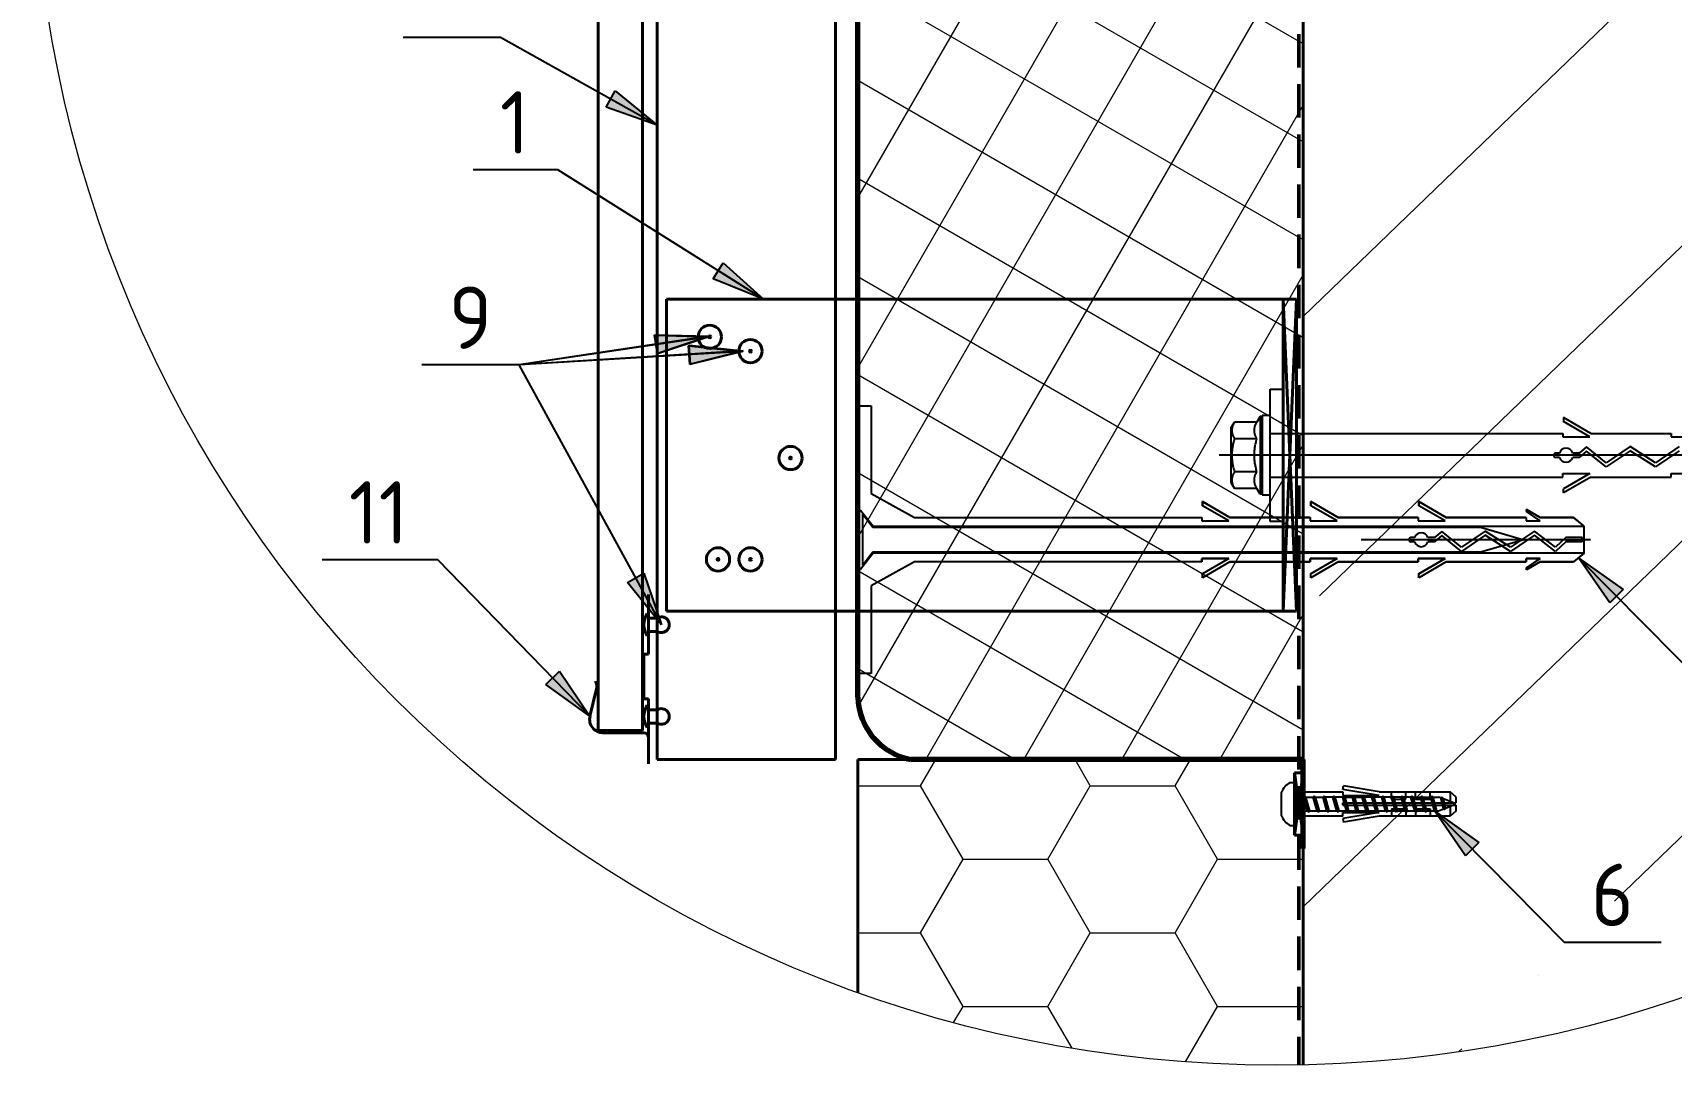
# Model space of a CAD drawing. Header units: millimetres. Extents: x -3689 to 2955806, y -724709 to -635850.
# Drawn here: x 2940518.4 to 2940886.1, y -719557.4 to -719325.7 of the extents above; entities that cross this region are included whole.
import ezdxf

# ---------------------------------------------------------------- set-up
doc = ezdxf.new("R2010")
doc.units = ezdxf.units.MM
doc.linetypes.add('DASHED2', pattern=[0.375, 0.25, -0.125])
for name, color, linetype, lineweight in [('_PP_Hatch', 9, 'Continuous', 9), ('_PP_Primary Line Continuous', 3, 'Continuous', 40), ('_Выноска', 7, 'Continuous', 15), ('гидроветрозащита', 10, 'Continuous', 70), ('Гидроизоляция монолита', 30, 'DASHED2', 50), ('Штрих Мин. Вата', 40, 'Continuous', 15)]:
    doc.layers.add(name, color=color, linetype=linetype, lineweight=lineweight)
doc.layers.add('S-METL', color=14, linetype='Continuous')
doc.styles.add('GOST-2.304_Type-B', font='')
doc.styles.get('GOST-2.304_Type-B').set_extended_font_data('GOST Common')

# ---------------------------------------------------------------- blocks, each defined once
blk = doc.blocks.new('шуруп 4х40')
at = {"color": 0}
for p, q in [((-1.13, 5.33), (0, 5.33)), ((0, -5.33), (0, 5.33)), ((-3.23, -2.91), (-3.23, 2.91)), ((0, 1.92), (0.08, 2)), ((0.79, -1.73), (0, 1.1)), ((1.1, -2), (0.08, 2)), ((0.08, 2), (0.39, 1.73)), ((1.36, -1.73), (0.39, 1.73)), ((2.26, 1.73), (0.39, 1.73)), ((2.26, 1.73), (2.52, 2)), ((3.23, -1.73), (2.26, 1.73)), ((3.54, -2), (2.52, 2)), ((2.52, 2), (2.83, 1.73)), ((3.8, -1.73), (2.83, 1.73)), ((2.83, 1.73), (4.66, 1.73)), ((4.66, 1.73), (4.92, 2)), ((5.63, -1.73), (4.66, 1.73)), ((5.94, -2), (4.92, 2)), ((4.92, 2), (5.23, 1.73)), ((6.2, -1.73), (5.23, 1.73)), ((5.23, 1.73), (7.09, 1.73)), ((7.09, 1.73), (7.35, 2)), ((8.06, -1.73), (7.09, 1.73)), ((8.37, -2), (7.35, 2)), ((7.35, 2), (7.66, 1.73)), ((8.63, -1.73), (7.66, 1.73)), ((9.53, 1.73), (7.66, 1.73)), ((9.53, 1.73), (9.78, 2)), ((10.5, -1.73), (9.53, 1.73)), ((10.81, -2), (9.78, 2)), ((9.78, 2), (10.09, 1.73)), ((11.06, -1.73), (10.09, 1.73)), ((11.96, 1.73), (10.09, 1.73)), ((11.96, 1.73), (12.22, 2)), ((12.93, -1.73), (11.96, 1.73)), ((13.24, -2), (12.22, 2)), ((12.22, 2), (12.53, 1.73)), ((13.5, -1.73), (12.53, 1.73)), ((12.53, 1.73), (14.36, 1.73)), ((14.36, 1.73), (14.62, 2)), ((15.33, -1.73), (14.36, 1.73)), ((15.64, -2), (14.62, 2)), ((14.62, 2), (14.93, 1.73)), ((15.9, -1.73), (14.93, 1.73)), ((14.93, 1.73), (16.79, 1.73)), ((16.79, 1.73), (17.05, 2)), ((17.77, -1.73), (16.79, 1.73)), ((18.08, -2), (17.05, 2)), ((17.05, 2), (17.36, 1.73)), ((18.33, -1.73), (17.36, 1.73)), ((19.19, 1.73), (17.36, 1.73)), ((19.19, 1.73), (19.45, 2)), ((20.17, -1.73), (19.19, 1.73)), ((20.48, -2), (19.45, 2)), ((19.45, 2), (19.76, 1.73)), ((20.73, -1.73), (19.76, 1.73)), ((21.63, 1.73), (19.76, 1.73)), ((21.63, 1.73), (21.89, 2)), ((22.6, -1.73), (21.63, 1.73)), ((22.91, -2), (21.89, 2)), ((21.89, 2), (22.2, 1.73)), ((23.17, -1.73), (22.2, 1.73)), ((24.03, 1.73), (22.2, 1.73)), ((24.03, 1.73), (24.29, 2)), ((25, -1.73), (24.03, 1.73)), ((25.31, -2), (24.29, 2)), ((24.29, 2), (24.6, 1.73)), ((25.57, -1.73), (24.6, 1.73)), ((26.46, 1.73), (24.6, 1.73)), ((26.46, 1.73), (26.72, 2)), ((27.43, -1.73), (26.46, 1.73)), ((27.74, -2), (26.72, 2)), ((26.72, 2), (27.03, 1.73)), ((28, -1.73), (27.03, 1.73)), ((28.86, 1.73), (27.03, 1.73)), ((28.86, 1.73), (29.12, 2)), ((29.83, -1.73), (28.86, 1.73)), ((30.14, -2), (29.12, 2)), ((29.12, 2), (29.43, 1.73)), ((30.4, -1.73), (29.43, 1.73)), ((29.43, 1.73), (31.26, 1.73)), ((31.26, 1.73), (31.52, 2)), ((32.23, -1.73), (31.26, 1.73)), ((32.54, -2), (31.52, 2)), ((31.52, 2), (31.83, 1.73)), ((32.8, -1.73), (31.83, 1.73)), ((31.83, 1.73), (33.76, 1.73)), ((33.76, 1.73), (34.02, 2)), ((34.73, -1.73), (33.76, 1.73)), ((35.04, -2), (34.02, 2)), ((34.02, 2), (34.33, 1.73)), ((35.3, -1.73), (34.33, 1.73)), ((34.33, 1.73), (35.67, 1.73)), ((36.25, 1.5), (35.67, 1.73)), ((36.52, 1.68), (36.25, 1.5)), ((36.95, -1.22), (36.25, 1.5)), ((37.25, -1.39), (36.52, 1.68)), ((36.91, 1.24), (36.52, 1.68)), ((37.44, -1.02), (36.91, 1.24)), ((40, 0), (36.91, 1.24)), ((37.44, -1.02), (40, 0)), ((0, -1.73), (0.79, -1.73)), ((0.79, -1.73), (1.1, -2)), ((1.36, -1.73), (1.1, -2)), ((1.36, -1.73), (3.23, -1.73)), ((3.23, -1.73), (3.54, -2)), ((3.8, -1.73), (3.54, -2)), ((3.8, -1.73), (5.63, -1.73)), ((5.63, -1.73), (5.94, -2)), ((6.2, -1.73), (5.94, -2)), ((6.2, -1.73), (8.06, -1.73)), ((8.06, -1.73), (8.37, -2)), ((8.63, -1.73), (8.37, -2)), ((8.63, -1.73), (10.5, -1.73)), ((10.5, -1.73), (10.81, -2)), ((11.06, -1.73), (10.81, -2)), ((11.06, -1.73), (12.93, -1.73)), ((12.93, -1.73), (13.24, -2)), ((13.5, -1.73), (13.24, -2)), ((13.5, -1.73), (15.33, -1.73)), ((15.33, -1.73), (15.64, -2)), ((15.9, -1.73), (15.64, -2)), ((15.9, -1.73), (17.77, -1.73)), ((17.77, -1.73), (18.08, -2)), ((18.33, -1.73), (18.08, -2)), ((18.33, -1.73), (20.17, -1.73)), ((20.17, -1.73), (20.48, -2)), ((20.73, -1.73), (20.48, -2)), ((20.73, -1.73), (22.6, -1.73)), ((22.6, -1.73), (22.91, -2)), ((23.17, -1.73), (22.91, -2)), ((23.17, -1.73), (25, -1.73)), ((25, -1.73), (25.31, -2)), ((25.57, -1.73), (25.31, -2)), ((25.57, -1.73), (27.43, -1.73)), ((27.43, -1.73), (27.74, -2)), ((28, -1.73), (27.74, -2)), ((28, -1.73), (29.83, -1.73)), ((29.83, -1.73), (30.14, -2)), ((30.4, -1.73), (30.14, -2)), ((30.4, -1.73), (32.23, -1.73)), ((32.23, -1.73), (32.54, -2)), ((32.8, -1.73), (32.54, -2)), ((32.8, -1.73), (34.73, -1.73)), ((34.73, -1.73), (35.04, -2)), ((35.3, -1.73), (35.04, -2)), ((35.3, -1.73), (35.67, -1.73)), ((35.67, -1.73), (36.95, -1.22)), ((36.95, -1.22), (37.25, -1.39)), ((37.25, -1.39), (37.44, -1.02)), ((-1.13, -5.33), (0, -5.33))]:
    blk.add_line(p, q, dxfattribs=at)
for centre, start, end in [((1.84, 0.64), 122.3235, 155.8642), ((1.84, -0.64), 204.1358, 237.6765)]:
    blk.add_arc(centre, 5.56, start, end, dxfattribs=at)
blk = doc.blocks.new('дюбель 6х40')
for p, q in [((11.98, 3.63), (12.13, 4.52)), ((21, 3), (12.13, 4.52)), ((0, 3), (12, 3)), ((0, -3), (0, 3)), ((21, 2.11), (11.98, 3.63)), ((12, 3), (12, 2.1)), ((12, 2.1), (21, 2.1)), ((12, 0.3), (40, 0.3)), ((12, -0.3), (12, 0.3)), ((21, 3), (38.61, 3)), ((24.01, 1.2), (24.01, 3)), ((24.01, 1.2), (27.61, 1.2)), ((27.61, 1.2), (27.61, 3)), ((30.01, 1.2), (30.01, 3)), ((30.01, 1.2), (33.61, 1.2)), ((33.61, 1.2), (33.61, 3)), ((38.61, 3), (38.61, 0.3)), ((40, 1.8), (38.61, 3)), ((40, 1.8), (40, 0.3)), ((12, -3), (0, -3)), ((21, -2.11), (11.98, -3.63)), ((11.98, -3.63), (12.13, -4.52)), ((12, -0.3), (40, -0.3)), ((12, -2.1), (21, -2.1)), ((12, -3), (12, -2.1)), ((21, -3), (12.13, -4.52)), ((38.61, -3), (21, -3)), ((24.01, -1.2), (27.61, -1.2)), ((24.01, -1.2), (24.01, -3)), ((27.61, -1.2), (27.61, -3)), ((30.01, -1.2), (33.61, -1.2)), ((30.01, -1.2), (30.01, -3)), ((33.61, -1.2), (33.61, -3)), ((38.61, -0.3), (38.61, -3)), ((40, -1.8), (38.61, -3)), ((40, -0.3), (40, -1.8))]:
    blk.add_line(p, q)
blk = doc.blocks.new('*U410')
for name in ['шуруп 4х40', 'дюбель 6х40']:
    blk.add_blockref(name, (0, 0))

msp = doc.modelspace()

# ---------------------------------------------------------------- hatches: boundary and pattern name
for points in [[(2940658.57, -719346.47), (2940647.07, -719342.46), (2940649.13, -719338.77)], [(2940682.42, -719385.54), (2940671.14, -719380.93), (2940673.39, -719377.35)], [(2940670.15, -719393.94), (2940658.59, -719397.79), (2940657.97, -719393.61)], [(2940670.24, -719393.8), (2940658.69, -719397.69), (2940658.06, -719393.51)], [(2940677.73, -719397.23), (2940665.91, -719400.19), (2940665.61, -719395.97)], [(2940677.83, -719397.1), (2940666.02, -719400.09), (2940665.71, -719395.87)], [(2940865.42, -719443.62), (2940875.36, -719450.67), (2940872.35, -719453.64)], [(2940659.51, -719458.57), (2940651.88, -719449.06), (2940655.59, -719447.03)], [(2940643.47, -719479.09), (2940633.59, -719471.96), (2940636.63, -719469.01)], [(2940833.05, -719500.37), (2940842.99, -719507.42), (2940839.98, -719510.39)]]:
    msp.add_hatch(color=256).paths.add_polyline_path(points, flags=0)

# ---------------------------------------------------------------- linework, layer by layer
for p, q in [((2940623.36, -719326.79), (2940601.56, -719326.79)), ((2940658.57, -719346.47), (2940623.36, -719326.79)), ((2940647.07, -719342.46), (2940649.13, -719338.77)), ((2940649.13, -719338.77), (2940658.57, -719346.47)), ((2940658.57, -719346.47), (2940647.07, -719342.46)), ((2940636.25, -719356.46), (2940617.25, -719356.46)), ((2940682.42, -719385.54), (2940636.25, -719356.46)), ((2940671.14, -719380.93), (2940673.39, -719377.35)), ((2940673.39, -719377.35), (2940682.42, -719385.54)), ((2940682.42, -719385.54), (2940671.14, -719380.93)), ((2940670.24, -719393.8), (2940627.55, -719400.27)), ((2940670.15, -719393.94), (2940627.55, -719400.27)), ((2940658.59, -719397.79), (2940657.97, -719393.61)), ((2940657.97, -719393.61), (2940670.15, -719393.94)), ((2940658.69, -719397.69), (2940658.06, -719393.51)), ((2940658.06, -719393.51), (2940670.24, -719393.8)), ((2940670.15, -719393.94), (2940658.59, -719397.79)), ((2940670.24, -719393.8), (2940658.69, -719397.69)), ((2940677.83, -719397.1), (2940627.55, -719400.27)), ((2940677.73, -719397.23), (2940627.55, -719400.27)), ((2940665.91, -719400.19), (2940665.61, -719395.97)), ((2940665.61, -719395.97), (2940677.73, -719397.23)), ((2940666.02, -719400.09), (2940665.71, -719395.87)), ((2940665.71, -719395.87), (2940677.83, -719397.1)), ((2940677.73, -719397.23), (2940665.91, -719400.19)), ((2940677.83, -719397.1), (2940666.02, -719400.09)), ((2940627.55, -719400.27), (2940605.75, -719400.27)), ((2940659.51, -719458.57), (2940627.55, -719400.27)), ((2940704.71, -719445.18), (2940704.71, -719433.78)), ((2940704.71, -719433.78), (2940704.71, -719433.78)), ((2940704.71, -719433.78), (2940704.71, -719433.78)), ((2940704.71, -719433.78), (2940706.94, -719436.68)), ((2940706.94, -719436.68), (2940706.94, -719436.68)), ((2940706.94, -719436.68), (2940843.33, -719436.68)), ((2940843.33, -719436.68), (2940853.04, -719439.48)), ((2940853.04, -719439.48), (2940843.33, -719442.28)), ((2940706.94, -719442.28), (2940704.71, -719445.18)), ((2940843.33, -719442.28), (2940706.94, -719442.28)), ((2940609.34, -719443.97), (2940583.34, -719443.97)), ((2940643.47, -719479.09), (2940609.34, -719443.97)), ((2940704.71, -719445.18), (2940704.71, -719445.18)), ((2940704.71, -719445.18), (2940704.71, -719445.18)), ((2940704.71, -719445.18), (2940704.71, -719445.18)), ((2940865.42, -719443.62), (2940894.48, -719473.03)), ((2940865.42, -719443.62), (2940875.36, -719450.67)), ((2940872.35, -719453.64), (2940865.42, -719443.62)), ((2940651.88, -719449.06), (2940655.59, -719447.03)), ((2940659.51, -719458.57), (2940651.88, -719449.06)), ((2940655.59, -719447.03), (2940659.51, -719458.57)), ((2940875.36, -719450.67), (2940872.35, -719453.64)), ((2940633.59, -719471.96), (2940636.63, -719469.01)), ((2940643.47, -719479.09), (2940633.59, -719471.96)), ((2940636.63, -719469.01), (2940643.47, -719479.09)), ((2940833.05, -719500.37), (2940862.1, -719529.78)), ((2940833.05, -719500.37), (2940842.99, -719507.42)), ((2940839.98, -719510.39), (2940833.05, -719500.37)), ((2940842.99, -719507.42), (2940839.98, -719510.39)), ((2940862.1, -719529.78), (2940883.9, -719529.78))]:
    msp.add_line(p, q)
at = {"color": 9, "ltscale": 5}
for p, q in [((2940796.1, -719405.68), (2940799.07, -719405.68)), ((2940796.1, -719435.39), (2940796.1, -719405.68)), ((2940799.07, -719405.68), (2940799.07, -719435.39)), ((2940787.41, -719414.29), (2940788.1, -719413.1)), ((2940793.16, -719413.1), (2940788.1, -719413.1)), ((2940793.85, -719411.81), (2940793.16, -719413.1)), ((2940793.85, -719411.81), (2940793.85, -719429.26)), ((2940787.41, -719426.78), (2940787.41, -719414.29)), ((2940793.16, -719416.82), (2940788.1, -719416.82)), ((2940793.16, -719424.25), (2940788.1, -719424.25)), ((2940787.41, -719426.78), (2940788.1, -719427.97)), ((2940793.16, -719427.97), (2940788.1, -719427.97)), ((2940793.85, -719429.26), (2940793.16, -719427.97)), ((2940799.07, -719435.39), (2940796.1, -719435.39))]:
    msp.add_line(p, q, dxfattribs=at)
at = {"color": 1}
for p, q in [((2940703.57, -719469.48), (2940703.57, -719409.48)), ((2940703.57, -719409.48), (2940706.57, -719409.48)), ((2940706.57, -719409.48), (2940706.57, -719429.11)), ((2940706.57, -719429.11), (2940716.29, -719434.48)), ((2940780.98, -719431.87), (2940780.98, -719430.95)), ((2940780.98, -719430.95), (2940787.1, -719434.48)), ((2940786.89, -719435.27), (2940780.98, -719431.86)), ((2940805.24, -719431.86), (2940805.24, -719430.95)), ((2940805.24, -719430.95), (2940811.36, -719434.48)), ((2940811.15, -719435.27), (2940805.24, -719431.86)), ((2940835.62, -719434.48), (2940829.5, -719430.95)), ((2940829.5, -719430.95), (2940829.5, -719431.87)), ((2940829.5, -719431.86), (2940829.5, -719430.95)), ((2940829.5, -719430.95), (2940835.62, -719434.48)), ((2940835.41, -719435.27), (2940829.5, -719431.86)), ((2940835.41, -719435.27), (2940829.5, -719431.86)), ((2940703.57, -719446.14), (2940703.57, -719432.83)), ((2940703.57, -719432.83), (2940704.21, -719432.83)), ((2940704.21, -719432.83), (2940704.21, -719432.83)), ((2940704.21, -719432.83), (2940707, -719436.48)), ((2940716.29, -719434.48), (2940780.82, -719434.48)), ((2940780.82, -719434.48), (2940780.82, -719435.27)), ((2940780.82, -719435.27), (2940786.89, -719435.27)), ((2940787.1, -719434.48), (2940805.08, -719434.48)), ((2940805.08, -719434.48), (2940805.08, -719435.27)), ((2940805.08, -719435.27), (2940811.15, -719435.27)), ((2940811.36, -719434.48), (2940829.34, -719434.48)), ((2940816.57, -719434.48), (2940829.34, -719434.48)), ((2940829.34, -719434.48), (2940829.34, -719435.27)), ((2940829.34, -719434.48), (2940829.34, -719435.27)), ((2940829.34, -719435.27), (2940835.41, -719435.27)), ((2940829.34, -719435.27), (2940835.41, -719435.27)), ((2940853.6, -719434.48), (2940835.62, -719434.48)), ((2940835.62, -719434.48), (2940853.6, -719434.48)), ((2940835.62, -719434.48), (2940853.6, -719434.48)), ((2940853.6, -719434.48), (2940853.6, -719435.27)), ((2940853.6, -719434.48), (2940853.6, -719435.27)), ((2940853.6, -719435.27), (2940856.74, -719435.27)), ((2940853.6, -719435.27), (2940856.74, -719435.27)), ((2940856.74, -719434.48), (2940853.68, -719432.72)), ((2940853.68, -719432.72), (2940853.68, -719433.18)), ((2940853.68, -719433.18), (2940853.68, -719432.72)), ((2940853.68, -719432.72), (2940856.74, -719434.48)), ((2940856.74, -719435.27), (2940853.68, -719433.17)), ((2940856.74, -719435.27), (2940853.68, -719433.18)), ((2940864.22, -719434.48), (2940856.74, -719434.48)), ((2940856.74, -719434.48), (2940864.22, -719434.48)), ((2940866.57, -719436.45), (2940864.22, -719434.48)), ((2940864.22, -719434.48), (2940866.51, -719436.48)), ((2940707, -719436.48), (2940866.51, -719436.48)), ((2940868.01, -719439.48), (2940816.57, -719439.48)), ((2940828.53, -719439.01), (2940827.71, -719439.01)), ((2940833.01, -719439.01), (2940831.53, -719439.01)), ((2940834.64, -719437.63), (2940833.01, -719439.01)), ((2940834.64, -719438.56), (2940833.01, -719439.96)), ((2940839.05, -719441.18), (2940834.64, -719437.63)), ((2940839.05, -719442.11), (2940834.64, -719438.56)), ((2940844.4, -719437.56), (2940839.05, -719441.18)), ((2940844.4, -719438.49), (2940839.05, -719442.11)), ((2940850.09, -719441.18), (2940844.4, -719437.56)), ((2940850.09, -719442.11), (2940844.4, -719438.49)), ((2940855.44, -719437.56), (2940850.09, -719441.18)), ((2940855.44, -719438.49), (2940850.09, -719442.11)), ((2940860.16, -719441.18), (2940855.44, -719437.56)), ((2940860.16, -719442.11), (2940855.44, -719438.49)), ((2940862.5, -719439.03), (2940860.16, -719441.18)), ((2940866.18, -719439.03), (2940862.5, -719439.03)), ((2940866.18, -719439.96), (2940866.18, -719439.03)), ((2940866.51, -719436.48), (2940866.51, -719442.48)), ((2940866.57, -719442.44), (2940866.57, -719436.53)), ((2940707, -719442.48), (2940704.21, -719446.14)), ((2940866.51, -719442.48), (2940707, -719442.48)), ((2940828.53, -719439.96), (2940827.71, -719439.96)), ((2940833.01, -719439.96), (2940831.53, -719439.96)), ((2940833.01, -719439.96), (2940832.06, -719439.96)), ((2940862.5, -719439.96), (2940860.16, -719442.11)), ((2940866.18, -719439.96), (2940862.5, -719439.96)), ((2940866.51, -719442.48), (2940864.22, -719444.48)), ((2940866.57, -719442.52), (2940864.22, -719444.48)), ((2940704.21, -719446.14), (2940703.57, -719446.14)), ((2940704.21, -719446.14), (2940704.21, -719446.14)), ((2940716.29, -719444.48), (2940706.57, -719449.86)), ((2940780.82, -719444.48), (2940716.29, -719444.48)), ((2940780.82, -719444.48), (2940780.82, -719443.7)), ((2940780.82, -719443.7), (2940786.89, -719443.7)), ((2940786.89, -719443.7), (2940780.82, -719443.7)), ((2940780.82, -719443.7), (2940780.82, -719444.48)), ((2940786.89, -719443.7), (2940780.98, -719447.11)), ((2940780.98, -719447.1), (2940786.89, -719443.7)), ((2940787.1, -719444.48), (2940780.98, -719448.02)), ((2940787.1, -719444.48), (2940780.98, -719448.02)), ((2940805.08, -719444.48), (2940787.1, -719444.48)), ((2940811.15, -719443.7), (2940805.08, -719443.7)), ((2940805.08, -719443.7), (2940805.08, -719444.48)), ((2940805.24, -719447.1), (2940811.15, -719443.7)), ((2940811.36, -719444.48), (2940805.24, -719448.02)), ((2940829.34, -719444.48), (2940811.36, -719444.48)), ((2940816.57, -719444.48), (2940829.34, -719444.48)), ((2940829.34, -719444.48), (2940829.34, -719443.7)), ((2940829.34, -719443.7), (2940835.41, -719443.7)), ((2940835.41, -719443.7), (2940829.34, -719443.7)), ((2940829.34, -719443.7), (2940829.34, -719444.48)), ((2940835.41, -719443.7), (2940829.5, -719447.11)), ((2940829.5, -719447.11), (2940835.41, -719443.7)), ((2940835.62, -719444.48), (2940829.5, -719448.02)), ((2940835.62, -719444.48), (2940829.5, -719448.02)), ((2940835.62, -719444.48), (2940853.6, -719444.48)), ((2940853.6, -719444.48), (2940835.62, -719444.48)), ((2940853.6, -719444.48), (2940853.6, -719443.7)), ((2940853.6, -719443.7), (2940856.74, -719443.7)), ((2940856.74, -719443.7), (2940853.6, -719443.7)), ((2940853.6, -719443.7), (2940853.6, -719444.48)), ((2940856.74, -719443.7), (2940853.68, -719445.8)), ((2940853.68, -719445.79), (2940856.74, -719443.7)), ((2940856.74, -719444.48), (2940853.68, -719446.25)), ((2940856.74, -719444.48), (2940853.68, -719446.25)), ((2940853.68, -719446.25), (2940853.68, -719445.79)), ((2940853.68, -719446.25), (2940853.68, -719445.79)), ((2940856.74, -719444.48), (2940864.22, -719444.48)), ((2940864.22, -719444.48), (2940856.74, -719444.48)), ((2940706.57, -719449.86), (2940706.57, -719469.48)), ((2940780.98, -719448.02), (2940780.98, -719447.1)), ((2940780.98, -719448.02), (2940780.98, -719447.1)), ((2940805.24, -719448.02), (2940805.24, -719447.1)), ((2940829.5, -719448.02), (2940829.5, -719447.1)), ((2940829.5, -719448.02), (2940829.5, -719447.11)), ((2940706.57, -719469.48), (2940703.57, -719469.48))]:
    msp.add_line(p, q, dxfattribs=at)
at = {"color": 9}
for p, q in [((2940794.34, -719411.81), (2940793.85, -719411.81)), ((2940794.34, -719429.26), (2940793.85, -719429.26))]:
    msp.add_line(p, q, dxfattribs=at)
at = {"color": 9, "ltscale": 7}
for p, q in [((2940796.1, -719411.62), (2940794.34, -719411.62)), ((2940794.34, -719411.62), (2940794.34, -719429.45)), ((2940796.1, -719429.45), (2940796.1, -719411.62)), ((2940868.12, -719415.62), (2940862, -719412.09)), ((2940862, -719412.09), (2940862, -719413.01)), ((2940867.91, -719416.41), (2940862, -719413)), ((2940796.1, -719415.62), (2940861.84, -719415.62)), ((2940861.84, -719415.62), (2940861.84, -719416.41)), ((2940861.84, -719416.41), (2940867.91, -719416.41)), ((2940868.12, -719415.62), (2940886.1, -719415.62)), ((2940868.12, -719415.62), (2940886.1, -719415.62)), ((2940886.1, -719415.62), (2940886.1, -719416.41)), ((2940886.1, -719416.41), (2940889.24, -719416.41)), ((2940861.03, -719420.06), (2940860.21, -719420.06)), ((2940861.03, -719421.01), (2940860.21, -719421.01)), ((2940865.51, -719420.06), (2940864.03, -719420.06)), ((2940865.51, -719421.01), (2940864.03, -719421.01)), ((2940865.51, -719421.01), (2940864.56, -719421.01)), ((2940867.14, -719418.68), (2940865.51, -719420.06)), ((2940867.14, -719419.61), (2940865.51, -719421.01)), ((2940871.55, -719422.23), (2940867.14, -719418.68)), ((2940871.55, -719423.16), (2940867.14, -719419.61)), ((2940876.9, -719418.61), (2940871.55, -719422.23)), ((2940876.9, -719419.54), (2940871.55, -719423.16)), ((2940882.59, -719422.23), (2940876.9, -719418.61)), ((2940882.59, -719423.16), (2940876.9, -719419.54)), ((2940887.94, -719418.61), (2940882.59, -719422.23)), ((2940887.94, -719419.54), (2940882.59, -719423.16)), ((2940861.84, -719425.45), (2940861.84, -719424.66)), ((2940861.84, -719424.66), (2940867.91, -719424.66)), ((2940867.91, -719424.66), (2940862, -719428.07)), ((2940886.1, -719425.45), (2940886.1, -719424.66)), ((2940886.1, -719424.66), (2940889.24, -719424.66)), ((2940796.1, -719425.45), (2940861.84, -719425.45)), ((2940868.12, -719425.45), (2940862, -719428.98)), ((2940862, -719428.98), (2940862, -719428.06)), ((2940868.12, -719425.45), (2940886.1, -719425.45)), ((2940787.1, -719434.48), (2940780.98, -719430.95)), ((2940780.98, -719430.95), (2940780.98, -719431.87)), ((2940794.34, -719429.45), (2940796.1, -719429.45)), ((2940811.36, -719434.48), (2940805.24, -719430.95)), ((2940805.24, -719430.95), (2940805.24, -719431.87)), ((2940811.15, -719435.27), (2940805.24, -719431.86)), ((2940787.1, -719434.48), (2940805.08, -719434.48)), ((2940805.08, -719434.48), (2940787.1, -719434.48)), ((2940805.08, -719434.48), (2940805.08, -719435.27)), ((2940805.08, -719435.27), (2940811.15, -719435.27)), ((2940811.36, -719434.48), (2940829.34, -719434.48)), ((2940829.34, -719434.48), (2940811.36, -719434.48)), ((2940787.1, -719444.48), (2940805.08, -719444.48)), ((2940805.08, -719444.48), (2940805.08, -719443.7)), ((2940805.08, -719443.7), (2940811.15, -719443.7)), ((2940811.15, -719443.7), (2940805.24, -719447.11)), ((2940811.36, -719444.48), (2940805.24, -719448.02)), ((2940811.36, -719444.48), (2940829.34, -719444.48)), ((2940805.24, -719448.02), (2940805.24, -719447.1))]:
    msp.add_line(p, q, dxfattribs=at)
at = {"color": 9, "ltscale": 3}
msp.add_line((2940794.34, -719411.81), (2940794.34, -719429.26), dxfattribs=at)
at = {"color": 9, "ltscale": 10}
msp.add_line((2940900.51, -719420.54), (2940784.71, -719420.54), dxfattribs=at)
at = {"color": 9, "ltscale": 7}
for centre, radius, start, end in [((2940860.21, -719420.54), 0.471, 90, 270), ((2940862.53, -719420.54), 1.57, 17.4576, 162.5424), ((2940862.53, -719420.54), 1.57, 197.4576, 342.5424)]:
    msp.add_arc(centre, radius, start, end, dxfattribs=at)
at = {"color": 1}
for centre, radius, start, end in [((2940827.71, -719439.48), 0.471, 90, 270), ((2940830.03, -719439.48), 1.57, 17.4576, 162.5424), ((2940830.03, -719439.48), 1.57, 197.4576, 342.5424)]:
    msp.add_arc(centre, radius, start, end, dxfattribs=at)
at = {"color": 9, "ltscale": 5}
for points in [[(2940788.1, -719413.1), (2940787.02, -719414.96), (2940788.1, -719416.82)], [(2940793.16, -719416.82), (2940792.09, -719414.96), (2940793.16, -719413.1)], [(2940788.1, -719416.82), (2940787.02, -719420.54), (2940788.1, -719424.25)], [(2940793.16, -719424.25), (2940792.09, -719420.54), (2940793.16, -719416.82)], [(2940788.1, -719424.25), (2940787.02, -719426.11), (2940788.1, -719427.97)], [(2940793.16, -719427.97), (2940792.09, -719426.11), (2940793.16, -719424.25)]]:
    msp.add_rational_spline(points, [1.31624349047, 1.51986706708, 1.31624349047], degree=2, dxfattribs=at)
at = {"layer": '_PP_Hatch', "ltscale": 10}
msp.add_line((2940803.57, -719224.79), (2940803.57, -719557.34), dxfattribs=at)
at = {"layer": '_PP_Hatch', "linetype": 'Continuous', "ltscale": 10}
for p, q in [((2940803.57, -719389.41), (2940953.57, -719244.56)), ((2940803.57, -719364.79), (2940803.57, -719314.79)), ((2940807.22, -719452.1), (2940892.86, -719369.4)), ((2940803.57, -719521.83), (2940953.57, -719376.97)), ((2940803.57, -719454.79), (2940803.57, -719404.79)), ((2940873.38, -719520.62), (2940953.57, -719443.18)), ((2940856.25, -719537.16), (2940856.25, -719537.16)), ((2940838.39, -719554.41), (2940839.12, -719553.7))]:
    msp.add_line(p, q, dxfattribs=at)
at = {"layer": '_PP_Primary Line Continuous', "ltscale": 10}
for p, q in [((2940803.57, -719488.79), (2940803.57, -719174.79)), ((2940703.57, -719184.79), (2940703.57, -719474.79)), ((2940803.57, -719224.79), (2940803.57, -719557.34)), ((2940703.57, -719524.79), (2940703.57, -719488.79)), ((2940715.52, -719488.79), (2940803.57, -719488.79)), ((2940715.52, -719488.79), (2940803.57, -719488.79)), ((2940803.57, -719488.79), (2940803.57, -719488.79)), ((2940703.57, -719541.09), (2940703.57, -719524.79))]:
    msp.add_line(p, q, dxfattribs=at)
at = {"layer": '_PP_Primary Line Continuous', "color": 217, "true_color": 0x93278f}
for p, q in [((2940658.57, -719488.79), (2940658.57, -719175.79)), ((2940698.57, -719175.79), (2940698.57, -719488.79)), ((2940698.57, -719488.79), (2940658.57, -719488.79))]:
    msp.add_line(p, q, dxfattribs=at)
at = {"layer": '_PP_Primary Line Continuous'}
for p, q in [((2940645.28, -719182.28), (2940645.28, -719482.28)), ((2940655.28, -719482.28), (2940655.28, -719182.28)), ((2940645.28, -719482.28), (2940655.28, -719482.28)), ((2940803.57, -719488.79), (2940703.57, -719488.79))]:
    msp.add_line(p, q, dxfattribs=at)
at = {"layer": '_PP_Primary Line Continuous', "color": 159, "true_color": 0x22346e}
for p, q in [((2940660.63, -719385.54), (2940802.07, -719385.54)), ((2940660.63, -719455.54), (2940660.63, -719385.54)), ((2940799.07, -719455.54), (2940799.07, -719385.54)), ((2940799.07, -719385.54), (2940802.07, -719385.54)), ((2940802.07, -719385.54), (2940799.07, -719455.54)), ((2940802.07, -719455.54), (2940799.07, -719385.54)), ((2940802.07, -719385.54), (2940802.07, -719455.54)), ((2940802.07, -719455.54), (2940660.63, -719455.54)), ((2940802.07, -719455.54), (2940799.07, -719455.54)), ((2940799.07, -719455.54), (2940802.07, -719455.54))]:
    msp.add_line(p, q, dxfattribs=at)
at = {"layer": '_PP_Primary Line Continuous', "color": 6}
for p, q in [((2940656.57, -719451.79), (2940656.57, -719465.2)), ((2940656.57, -719465.2), (2940655.57, -719465.2)), ((2940655.57, -719465.2), (2940655.57, -719475.2)), ((2940644.91, -719471.83), (2940644.7, -719471.24)), ((2940643.47, -719479.09), (2940644.96, -719472.96)), ((2940655.57, -719475.2), (2940656.57, -719475.2)), ((2940656.57, -719475.2), (2940656.57, -719489.79)), ((2940655.57, -719482.79), (2940646.39, -719482.79)), ((2940656.57, -719489.79), (2940656.57, -719483.79))]:
    msp.add_line(p, q, dxfattribs=at)
at = {"layer": '_PP_Primary Line Continuous', "color": 116, "true_color": 0x136734}
for p, q in [((2940656.32, -719456.07), (2940656.57, -719456.07)), ((2940656.57, -719456.07), (2940656.57, -719457.07)), ((2940656.57, -719457.07), (2940658.58, -719457.07)), ((2940656.57, -719461.07), (2940656.32, -719461.07)), ((2940658.58, -719460.07), (2940656.57, -719460.07)), ((2940656.57, -719460.07), (2940656.57, -719461.07)), ((2940656.32, -719476.65), (2940656.57, -719476.65)), ((2940656.57, -719476.65), (2940656.57, -719477.65)), ((2940656.57, -719477.65), (2940658.58, -719477.65)), ((2940656.57, -719481.65), (2940656.32, -719481.65)), ((2940658.58, -719480.65), (2940656.57, -719480.65)), ((2940656.57, -719480.65), (2940656.57, -719481.65)), ((2940803.57, -719491.79), (2940801.57, -719491.79)), ((2940801.57, -719491.79), (2940801.57, -719505.79)), ((2940801.57, -719491.79), (2940803.57, -719505.79)), ((2940803.57, -719491.79), (2940801.57, -719505.79)), ((2940803.57, -719505.79), (2940803.57, -719491.79)), ((2940803.57, -719505.79), (2940803.57, -719491.79)), ((2940801.57, -719505.79), (2940803.57, -719505.79))]:
    msp.add_line(p, q, dxfattribs=at)
at = {"layer": '_PP_Primary Line Continuous', "color": 7}
for centre, radius in [((2940670.36, -719393.97), 2.61), ((2940670.36, -719393.97), 0.21), ((2940679.49, -719397.17), 2.61), ((2940679.49, -719397.17), 0.21), ((2940688.49, -719421.16), 2.61), ((2940688.49, -719421.16), 0.21), ((2940672.21, -719443.9), 2.61), ((2940679.49, -719443.9), 2.61), ((2940672.21, -719443.9), 0.21), ((2940679.49, -719443.9), 0.21)]:
    msp.add_circle(centre, radius, dxfattribs=at)
at = {"layer": '_PP_Primary Line Continuous', "color": 116, "true_color": 0x136734}
for centre, radius, start, end in [((2940660.18, -719458.57), 4.6, 147.0941, 212.9059), ((2940659.51, -719458.57), 1.76, 238.2422, 121.7578), ((2940660.18, -719479.15), 4.6, 147.0941, 212.9059), ((2940659.51, -719479.15), 1.76, 238.2422, 121.7578)]:
    msp.add_arc(centre, radius, start, end, dxfattribs=at)
at = {"layer": '_PP_Primary Line Continuous', "color": 6}
for centre, radius, start, end in [((2940643.02, -719472.49), 2, 346.3493, 19.1896), ((2940646.39, -719479.79), 3, 166.3493, 270), ((2940655.57, -719483.79), 1, 0, 90)]:
    msp.add_arc(centre, radius, start, end, dxfattribs=at)
at = {"layer": '_PP_Primary Line Continuous', "ltscale": 10}
msp.add_arc((2940718.22, -719474.4), 14.65, 181.5535, 259.3691, dxfattribs=at)
at = {"layer": '_Выноска'}
msp.add_circle((2940797.63, -719278.19), 279.22, dxfattribs=at)
at = {"layer": 'гидроветрозащита'}
for p, q in [((2940703.57, -719474.79), (2940703.57, -719184.79)), ((2940803.57, -719488.79), (2940715.52, -719488.79)), ((2940803.57, -719508.79), (2940803.57, -719488.79))]:
    msp.add_line(p, q, dxfattribs=at)
msp.add_arc((2940718.22, -719474.4), 14.65, 181.5535, 259.3691, dxfattribs=at)
at = {"layer": 'Гидроизоляция монолита', "ltscale": 30}
msp.add_line((2940802.57, -719224.79), (2940802.57, -719557.36), dxfattribs=at)
at = {"layer": 'Штрих Мин. Вата', "linetype": 'Continuous'}
for p, q in [((2940703.57, -719362.8), (2940803.57, -719189.59)), ((2940703.57, -719400.9), (2940803.57, -719227.69)), ((2940703.57, -719439), (2940803.57, -719265.79)), ((2940803.57, -719328.22), (2940703.57, -719270.49)), ((2940803.57, -719350.22), (2940703.57, -719292.48)), ((2940703.76, -719476.77), (2940803.57, -719303.89)), ((2940803.57, -719372.21), (2940703.57, -719314.48)), ((2940803.57, -719394.21), (2940703.57, -719336.48)), ((2940718.82, -719488.79), (2940803.57, -719341.99)), ((2940803.57, -719416.21), (2940703.57, -719358.47)), ((2940803.57, -719438.21), (2940703.57, -719380.47)), ((2940740.82, -719488.79), (2940803.57, -719380.09)), ((2940803.57, -719460.2), (2940703.57, -719402.47)), ((2940762.81, -719488.79), (2940803.57, -719418.19)), ((2940803.57, -719482.2), (2940703.57, -719424.46)), ((2940776.9, -719488.79), (2940703.57, -719446.46)), ((2940784.81, -719488.79), (2940803.57, -719456.29)), ((2940738.8, -719488.79), (2940703.57, -719468.46)), ((2940717.66, -719494.7), (2940721.07, -719488.79)), ((2940755.76, -719494.7), (2940752.35, -719488.79)), ((2940774.81, -719494.7), (2940778.22, -719488.79)), ((2940703.57, -719494.7), (2940717.66, -719494.7)), ((2940727.19, -719511.2), (2940717.66, -719494.7)), ((2940746.24, -719511.2), (2940755.76, -719494.7)), ((2940755.76, -719494.7), (2940774.81, -719494.7)), ((2940784.34, -719511.2), (2940774.81, -719494.7)), ((2940717.66, -719527.69), (2940727.19, -719511.2)), ((2940727.19, -719511.2), (2940746.24, -719511.2)), ((2940755.76, -719527.69), (2940746.24, -719511.2)), ((2940774.81, -719527.69), (2940784.34, -719511.2)), ((2940784.34, -719511.2), (2940803.39, -719511.2)), ((2940803.39, -719511.2), (2940803.57, -719510.87)), ((2940803.57, -719511.52), (2940803.39, -719511.2)), ((2940703.57, -719527.69), (2940717.66, -719527.69)), ((2940727.19, -719544.19), (2940717.66, -719527.69)), ((2940746.24, -719544.19), (2940755.76, -719527.69)), ((2940755.76, -719527.69), (2940774.81, -719527.69)), ((2940784.34, -719544.19), (2940774.81, -719527.69)), ((2940725.09, -719547.82), (2940727.19, -719544.19)), ((2940727.19, -719544.19), (2940746.24, -719544.19)), ((2940751.66, -719553.59), (2940746.24, -719544.19)), ((2940777.14, -719556.65), (2940784.34, -719544.19)), ((2940784.34, -719544.19), (2940803.39, -719544.19)), ((2940803.39, -719544.19), (2940803.57, -719543.87)), ((2940803.57, -719544.52), (2940803.39, -719544.19))]:
    msp.add_line(p, q, dxfattribs=at)

# ---------------------------------------------------------------- block references
at = {"layer": 'S-METL', "xscale": 0.906249999999818, "yscale": 0.906249999999818, "zscale": 0.906249999999818}
msp.add_blockref('*U410', (2940801.57, -719498.79), dxfattribs=at)

# ---------------------------------------------------------------- texts
at = {"style": 'GOST-2.304_Type-B'}
for s, p in [('1', (2940623.25, -719352.86)), ('9', (2940611.75, -719396.67)), ('11', (2940589.34, -719440.37)), ('6', (2940868.1, -719526.18))]:
    msp.add_text(s, height=14, dxfattribs=at).set_placement(p)

doc.saveas('drawing.dxf')
